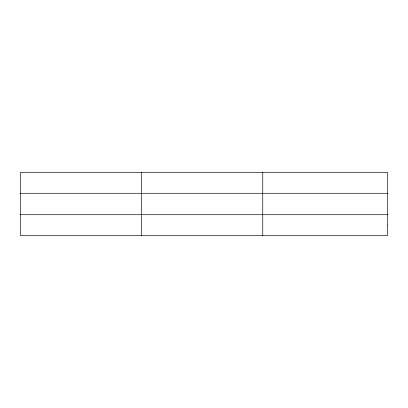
<?xml version="1.0" encoding="UTF-8"?>
<svg xmlns="http://www.w3.org/2000/svg" width="408" height="408" viewBox="0 0 408 408"><rect width="100%" height="100%" fill="white"/><g stroke="black" fill="none" stroke-linecap="round" stroke-linejoin="round"><path stroke-width="0.61" d="M141.576 172.487L141.576 235.513M262.752 172.487L262.752 235.513M20.4 193.285L387.6 193.285M20.4 214.715L387.6 214.715M387.6 225.114L387.6 235.513L20.4 235.513L20.4 172.487L387.6 172.487L387.6 225.114"/></g></svg>
